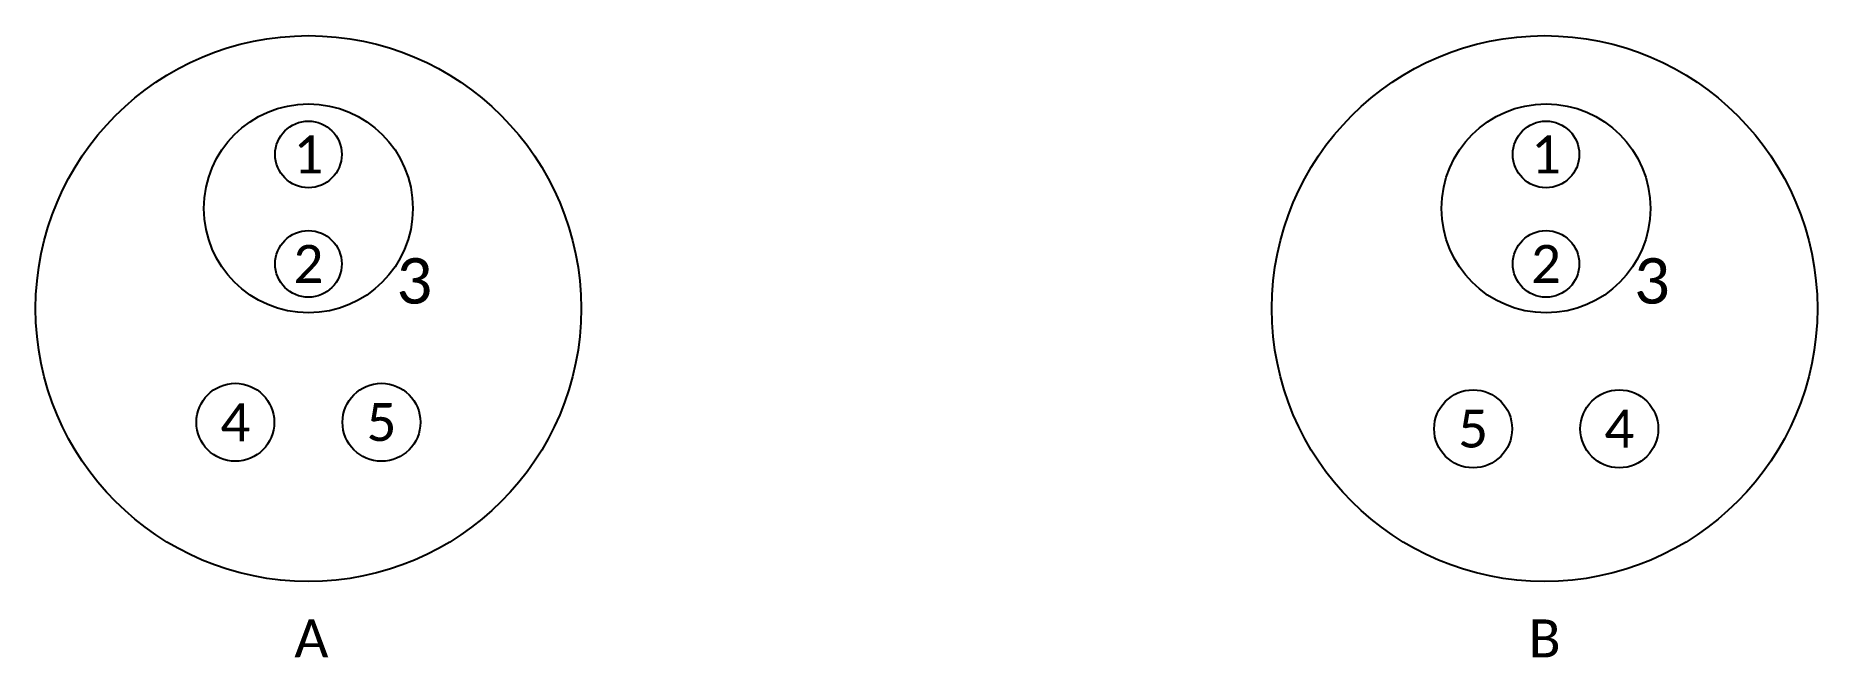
# Model space of a CAD drawing. Extents: x 0.38 to 5.28, y 0.1 to 1.81.
import ezdxf

# ---------------------------------------------------------------- set-up
doc = ezdxf.new("R2010")
doc.units = 0
doc.header["$MEASUREMENT"] = 0
doc.layers.get('0').update_dxf_attribs({"linetype": 'CONTINUOUS'})
doc.styles.get("Standard").update_dxf_attribs({"font": 'txt.shx'})

msp = doc.modelspace()

# ---------------------------------------------------------------- linework, layer by layer
at = {"color": 7, "linetype": 'CONTINUOUS'}
for points in [[(0.382441, 1.0625, -1), (1.882441, 1.0625, -1)], [(3.78125, 1.0625, -1), (5.28125, 1.0625, -1)], [(1.132441, 1.577735, -1), (1.132441, 1.394676, -1)], [(4.535218, 1.577735, -1), (4.535218, 1.394676, -1)], [(1.132441, 1.276809, -1), (1.132441, 1.09375, -1)], [(4.535218, 1.276809, -1), (4.535218, 1.09375, -1)], [(0.824405, 0.75, -1), (1.038691, 0.75, -1)], [(1.226191, 0.75, -1), (1.440476, 0.75, -1)], [(4.227679, 0.732143, -1), (4.441964, 0.732143, -1)], [(4.629464, 0.732143, -1), (4.84375, 0.732143, -1)]]:
    msp.add_lwpolyline(points, format="xyb", close=True, dxfattribs=at)
for centre in [(1.132441, 1.337891), (4.535218, 1.337891)]:
    msp.add_circle(centre, 0.287109, dxfattribs=at)

# ---------------------------------------------------------------- texts
at = {"attachment_point": 5}
for s, insert, char_height, width in [('\\C7;\\fCalibri|b0|i0|;\\H0.10416698455811;1', (1.132441, 1.486205), 0.104167, 0.160177), ('\\C7;\\fCalibri|b0|i0|;\\H0.10416698455811;1', (4.535218, 1.486205), 0.104167, 0.160177), ('\\C7;\\fCalibri|b0|i0|;\\H0.10416698455811;2', (1.132441, 1.18528), 0.104167, 0.160177), ('\\C7;\\fCalibri|b0|i0|;\\H0.10416698455811;2', (4.535218, 1.18528), 0.104167, 0.160177), ('\\C7;\\fCalibri|b0|i0|;\\H0.12500095367432;3', (1.423611, 1.13792), 0.125001, 0.284722), ('\\C7;\\fCalibri|b0|i0|;\\H0.12500095367432;3', (4.826389, 1.13792), 0.125001, 0.284722), ('\\C7;\\fCalibri|b0|i0|;\\H0.10416698455811;4', (0.931548, 0.75), 0.104167, 0.1875), ('\\C7;\\fCalibri|b0|i0|;\\H0.10416698455811;5', (1.333333, 0.75), 0.104167, 0.1875), ('\\C7;\\fCalibri|b0|i0|;\\H0.10416698455811;5', (4.334821, 0.732143), 0.104167, 0.1875), ('\\C7;\\fCalibri|b0|i0|;\\H0.10416698455811;4', (4.736607, 0.732143), 0.104167, 0.1875), ('\\C7;\\fCalibri|b0|i0|;\\H0.10416698455811;A', (1.140625, 0.15625), 0.104167, 2.28125), ('\\C7;\\fCalibri|b0|i0|;\\H0.10416698455811;B', (4.53125, 0.15625), 0.104167, 2.125)]:
    msp.add_mtext(s, dxfattribs=dict(at, insert=insert, char_height=char_height, width=width))

doc.saveas('drawing.dxf')
